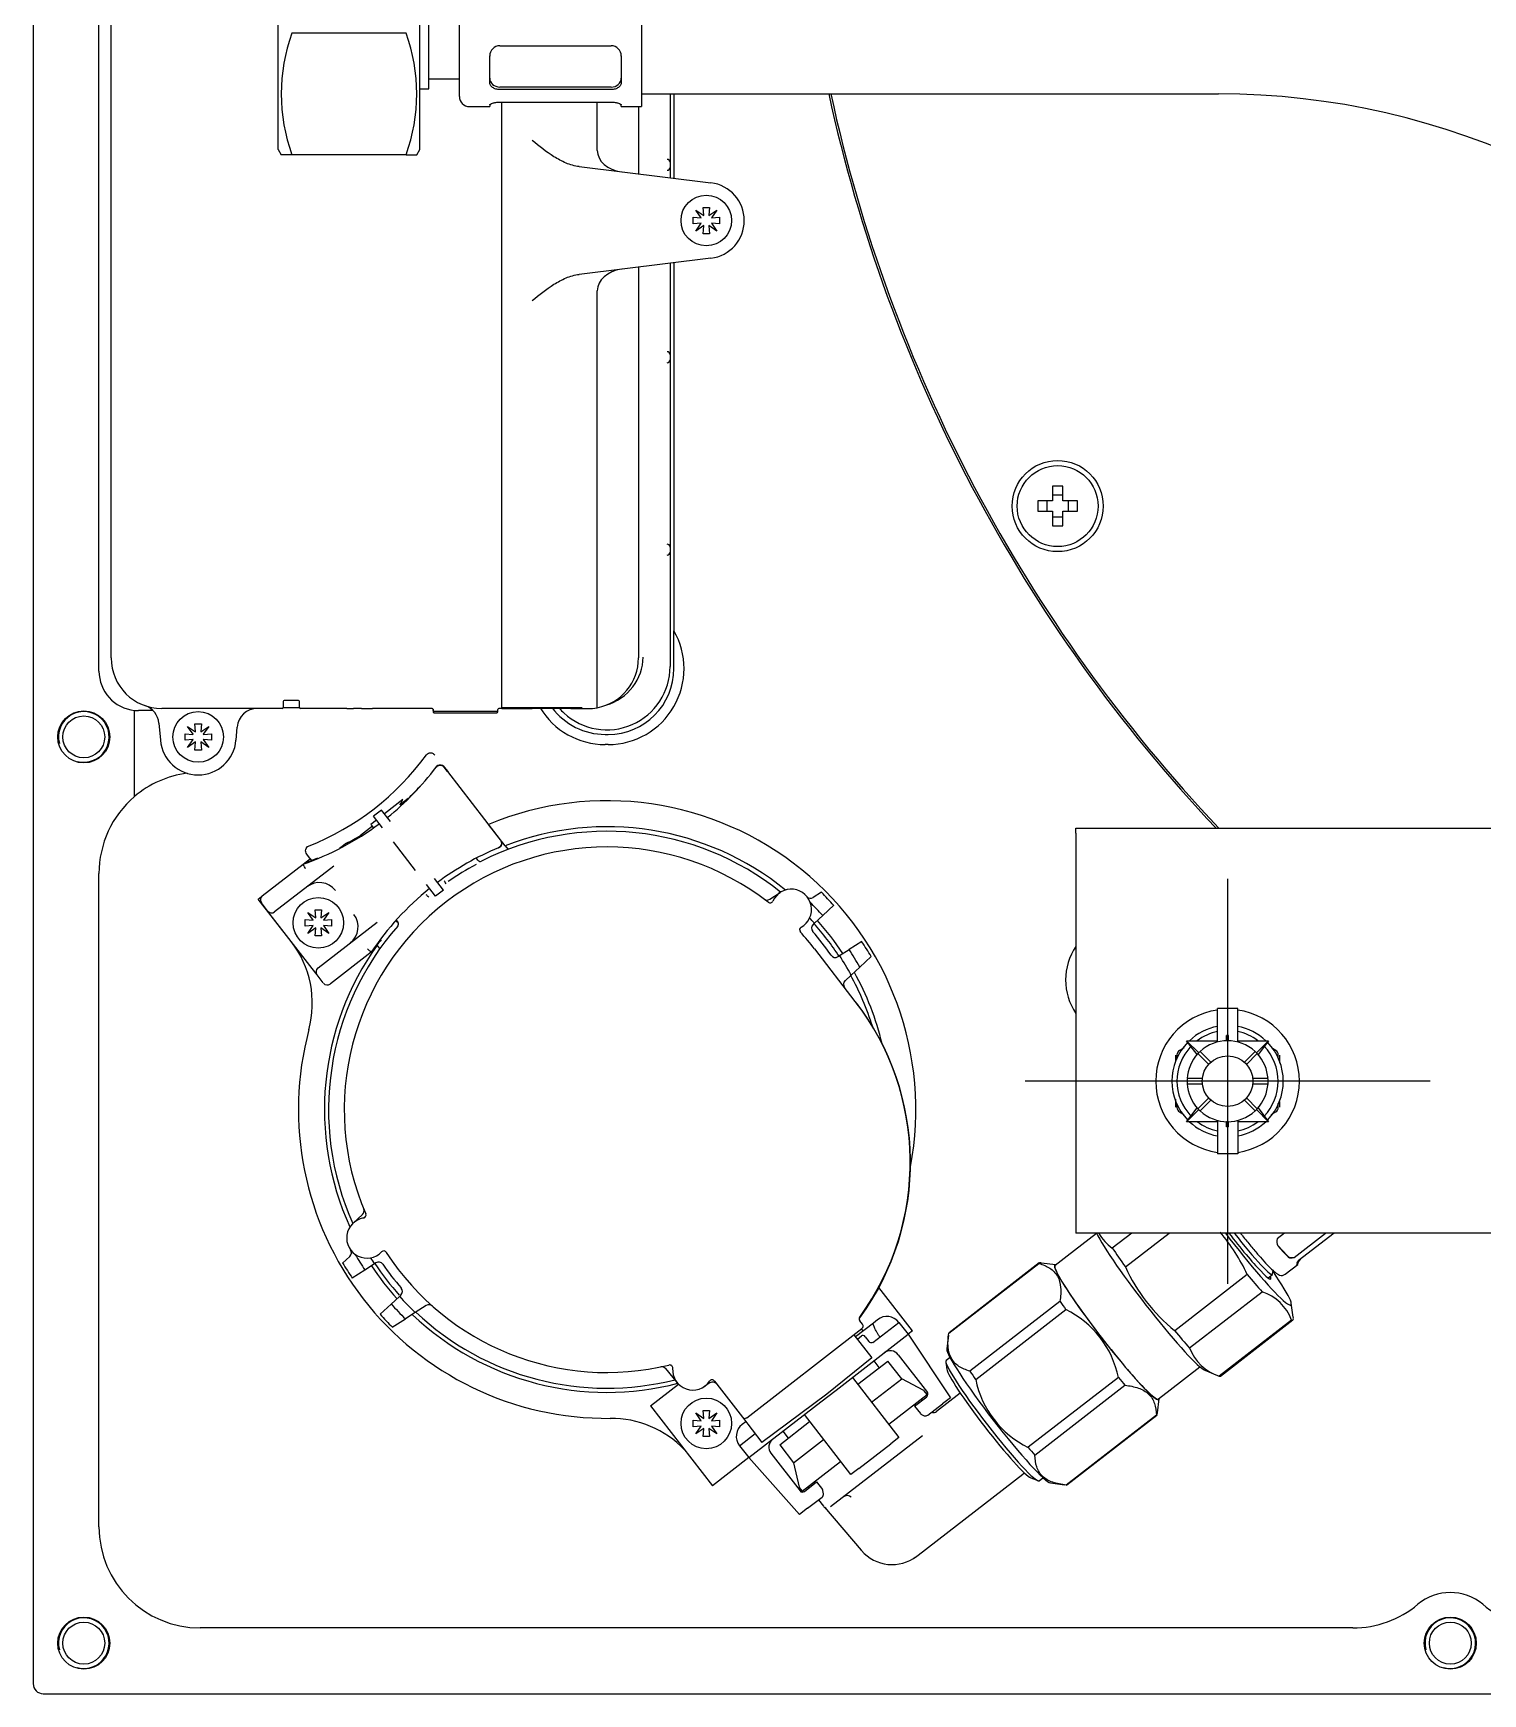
# Model space of a CAD drawing. Header units: millimetres. Extents: x -60 to 7633, y -2614 to 2146.
# Drawn here: x 6709.8 to 6853, y -2552.8 to -2388.8 of the extents above; entities that cross this region are included whole.
import ezdxf
from ezdxf.lldxf.tags import DXFTag

# ---------------------------------------------------------------- set-up
doc = ezdxf.new("R2010")
doc.units = ezdxf.units.MM
doc.layers.get('0').update_dxf_attribs({"color": 250})
tags = doc.linetypes.add('CENTER2', pattern=[28.575, 19.05, -3.175, 3.175, -3.175]).pattern_tags.tags
tags[10:11] = [DXFTag(74, 4), DXFTag(75, 0), DXFTag(340, '0'), DXFTag(46, 0.0), DXFTag(50, 0.0), DXFTag(44, 0.0), DXFTag(45, 0.0)]
tags[8:9] = [DXFTag(74, 4), DXFTag(75, 0), DXFTag(340, '0'), DXFTag(46, 0.0), DXFTag(50, 0.0), DXFTag(44, 0.0), DXFTag(45, 0.0)]
tags[6:7] = [DXFTag(74, 4), DXFTag(75, 0), DXFTag(340, '0'), DXFTag(46, 0.0), DXFTag(50, 0.0), DXFTag(44, 0.0), DXFTag(45, 0.0)]
tags[4:5] = [DXFTag(74, 4), DXFTag(75, 0), DXFTag(340, '0'), DXFTag(46, 0.0), DXFTag(50, 0.0), DXFTag(44, 0.0), DXFTag(45, 0.0)]

msp = doc.modelspace()

# ---------------------------------------------------------------- linework, layer by layer
at = {"linetype": 'Continuous'}
for p, q in [((6709.8, -2172.78), (6709.8, -2551.78)), ((6716.3, -2451.78), (6716.3, -2272.78)), ((6717.5, -2450.48), (6717.5, -2274.08)), ((6748, -2400.28), (6748, -2377.28)), ((6734, -2400.28), (6734, -2379.28)), ((6751.9, -2395.03), (6751.9, -2382.53)), ((6769.9, -2381.53), (6769.9, -2396.03)), ((6748.9, -2394.28), (6748.9, -2383.28)), ((6746.64, -2388.78), (6735.36, -2388.78)), ((6754.9, -2393.63), (6754.9, -2391.03)), ((6755.9, -2390.02), (6766.9, -2390.02)), ((6767.9, -2391.03), (6767.9, -2393.63)), ((6748, -2394.28), (6748.9, -2394.28)), ((6748.9, -2393.28), (6751.9, -2393.28)), ((6766.9, -2394.1), (6755.9, -2394.1)), ((6766.9, -2394.35), (6755.9, -2394.35)), ((6752.9, -2396.03), (6754.9, -2396.03)), ((6754.9, -2395.87), (6754.9, -2396.03)), ((6755.9, -2395.59), (6766.9, -2395.59)), ((6756.1, -2455.48), (6756.1, -2395.59)), ((6765.53, -2400.35), (6765.53, -2395.59)), ((6767.9, -2396.03), (6767.9, -2395.87)), ((6767.9, -2396.03), (6769.9, -2396.03)), ((6769.6, -2396.03), (6769.6, -2402.68)), ((6769.9, -2394.78), (6826.9, -2394.78)), ((6772.72, -2394.78), (6772.72, -2401.53)), ((6773.1, -2394.78), (6773.1, -2403.11)), ((6734, -2400.28), (6734.3, -2400.8)), ((6735.36, -2400.78), (6734.29, -2400.78)), ((6746.64, -2400.78), (6735.36, -2400.78)), ((6746.64, -2400.78), (6747.71, -2400.78)), ((6747.7, -2400.8), (6748, -2400.28)), ((6763.75, -2401.96), (6776.76, -2403.56)), ((6772.72, -2401.53), (6772.72, -2401.56)), ((6772.72, -2401.56), (6772.72, -2402)), ((6772.72, -2402), (6772.72, -2402.03)), ((6772.72, -2402.03), (6772.72, -2403.06)), ((6775.01, -2407.61), (6775.01, -2406.96)), ((6775.01, -2406.96), (6775.78, -2407.03)), ((6775.8, -2407.02), (6775.26, -2406.25)), ((6775.26, -2406.25), (6776.04, -2406.78)), ((6775.78, -2407.03), (6775.8, -2407.02)), ((6776.05, -2406.76), (6775.98, -2405.99)), ((6775.98, -2405.99), (6776.62, -2405.99)), ((6776.04, -2406.78), (6776.05, -2406.76)), ((6776.62, -2405.99), (6776.56, -2406.76)), ((6776.56, -2406.78), (6777.34, -2406.25)), ((6776.56, -2406.76), (6776.56, -2406.78)), ((6777.34, -2406.25), (6776.8, -2407.02)), ((6776.8, -2407.02), (6776.82, -2407.03)), ((6776.82, -2407.03), (6777.6, -2406.96)), ((6777.6, -2406.96), (6777.6, -2407.61)), ((6775.78, -2407.54), (6775.01, -2407.61)), ((6775.26, -2408.32), (6775.8, -2407.54)), ((6776.04, -2407.78), (6775.26, -2408.32)), ((6775.8, -2407.54), (6775.78, -2407.54)), ((6775.98, -2408.58), (6776.05, -2407.8)), ((6776.62, -2408.58), (6775.98, -2408.58)), ((6776.05, -2407.8), (6776.04, -2407.78)), ((6777.34, -2408.32), (6776.56, -2407.78)), ((6776.56, -2407.78), (6776.56, -2407.8)), ((6776.56, -2407.8), (6776.62, -2408.58)), ((6776.82, -2407.54), (6776.8, -2407.54)), ((6776.8, -2407.54), (6777.34, -2408.32)), ((6777.6, -2407.61), (6776.82, -2407.54)), ((6776.76, -2411), (6763.75, -2412.6)), ((6769.6, -2411.88), (6769.6, -2450.48)), ((6772.72, -2411.5), (6772.72, -2420.53)), ((6773.1, -2411.45), (6773.1, -2447.79)), ((6765.53, -2455.39), (6765.53, -2414.21)), ((6772.72, -2420.53), (6772.72, -2420.56)), ((6772.72, -2420.56), (6772.72, -2421)), ((6772.72, -2421), (6772.72, -2421.03)), ((6772.72, -2421.03), (6772.72, -2439.53)), ((6811.51, -2433.53), (6810.51, -2433.53)), ((6810.51, -2433.53), (6810.51, -2434.98)), ((6811.51, -2434.98), (6811.51, -2433.53)), ((6809.06, -2434.98), (6809.06, -2435.98)), ((6810.51, -2434.98), (6809.06, -2434.98)), ((6809.94, -2434.98), (6809.94, -2435.98)), ((6811.51, -2434.4), (6810.51, -2434.4)), ((6812.96, -2434.98), (6811.51, -2434.98)), ((6812.09, -2435.98), (6812.09, -2434.98)), ((6812.96, -2435.98), (6812.96, -2434.98)), ((6809.06, -2435.98), (6810.51, -2435.98)), ((6810.51, -2435.98), (6810.51, -2437.43)), ((6810.51, -2436.56), (6811.51, -2436.56)), ((6811.51, -2435.98), (6812.96, -2435.98)), ((6811.51, -2437.43), (6811.51, -2435.98)), ((6810.51, -2437.43), (6811.51, -2437.43)), ((6772.72, -2439.53), (6772.72, -2439.56)), ((6772.72, -2439.56), (6772.72, -2440)), ((6772.72, -2440), (6772.72, -2440.03)), ((6772.72, -2440.03), (6772.72, -2451.33)), ((6773.1, -2451.53), (6773.1, -2447.79)), ((6734.5, -2454.78), (6734.5, -2455.38)), ((6736, -2454.68), (6734.6, -2454.68)), ((6736.1, -2455.38), (6736.1, -2454.78)), ((6719.8, -2464.18), (6719.8, -2455.66)), ((6721.63, -2455.68), (6720.2, -2455.68)), ((6734.4, -2455.48), (6722.5, -2455.48)), ((6736.1, -2455.4), (6734.5, -2455.4)), ((6740.34, -2455.48), (6736.2, -2455.48)), ((6740.77, -2455.48), (6740.34, -2455.48)), ((6740.77, -2455.48), (6741.44, -2455.48)), ((6742.23, -2455.48), (6741.44, -2455.48)), ((6742.23, -2455.48), (6743.33, -2455.48)), ((6743.68, -2455.48), (6743.33, -2455.48)), ((6749.2, -2455.48), (6743.68, -2455.48)), ((6749.3, -2455.55), (6749.3, -2455.8)), ((6749.3, -2455.68), (6749.3, -2455.58)), ((6755.6, -2455.78), (6749.4, -2455.78)), ((6749.4, -2455.9), (6755.6, -2455.9)), ((6755.7, -2455.68), (6755.7, -2455.58)), ((6755.7, -2455.8), (6755.7, -2455.71)), ((6756.1, -2455.48), (6755.8, -2455.48)), ((6764.02, -2455.4), (6756.1, -2455.4)), ((6756.1, -2455.48), (6759.09, -2455.48)), ((6762.92, -2455.48), (6759.09, -2455.48)), ((6762.92, -2455.48), (6764.6, -2455.48)), ((6722.22, -2456.93), (6722.37, -2458.61)), ((6724.81, -2458.61), (6724.81, -2457.96)), ((6724.81, -2457.96), (6725.58, -2458.03)), ((6725.6, -2458.02), (6725.06, -2457.25)), ((6725.06, -2457.25), (6725.84, -2457.78)), ((6725.58, -2458.03), (6725.6, -2458.02)), ((6725.85, -2457.76), (6725.78, -2456.99)), ((6725.78, -2456.99), (6726.42, -2456.99)), ((6725.84, -2457.78), (6725.85, -2457.76)), ((6726.42, -2456.99), (6726.36, -2457.76)), ((6726.36, -2457.78), (6727.14, -2457.25)), ((6726.36, -2457.76), (6726.36, -2457.78)), ((6727.14, -2457.25), (6726.6, -2458.02)), ((6726.6, -2458.02), (6726.62, -2458.03)), ((6726.62, -2458.03), (6727.4, -2457.96)), ((6727.4, -2457.96), (6727.4, -2458.61)), ((6729.84, -2458.61), (6729.95, -2457.31)), ((6766.3, -2458.03), (6766.6, -2458.03)), ((6725.58, -2458.54), (6724.81, -2458.61)), ((6725.06, -2459.32), (6725.6, -2458.54)), ((6725.84, -2458.78), (6725.06, -2459.32)), ((6725.6, -2458.54), (6725.58, -2458.54)), ((6725.78, -2459.58), (6725.85, -2458.8)), ((6726.42, -2459.58), (6725.78, -2459.58)), ((6725.85, -2458.8), (6725.84, -2458.78)), ((6727.14, -2459.32), (6726.36, -2458.78)), ((6726.36, -2458.78), (6726.36, -2458.8)), ((6726.36, -2458.8), (6726.42, -2459.58)), ((6726.62, -2458.54), (6726.6, -2458.54)), ((6726.6, -2458.54), (6727.14, -2459.32)), ((6727.4, -2458.61), (6726.62, -2458.54)), ((6766.6, -2459.03), (6766.3, -2459.03)), ((6750.74, -2461.7), (6750.4, -2461.26)), ((6750.41, -2461.26), (6750.75, -2461.7)), ((6750.75, -2461.7), (6750.74, -2461.7)), ((6755.64, -2468.02), (6750.75, -2461.7)), ((6746.33, -2464.46), (6744.5, -2465.88)), ((6746.85, -2464.37), (6746.04, -2465)), ((6743.71, -2466.49), (6743.15, -2466.92)), ((6743.81, -2465.8), (6743.41, -2466.11)), ((6744.3, -2467.25), (6743.41, -2466.11)), ((6744.2, -2465.5), (6743.81, -2465.8)), ((6745.09, -2466.64), (6744.2, -2465.5)), ((6743.31, -2467.11), (6742.14, -2468.02)), ((6742.19, -2468.09), (6742.14, -2468.02)), ((6743.15, -2466.92), (6743.31, -2467.11)), ((6743.42, -2467.27), (6743.31, -2467.11)), ((6756.43, -2469.03), (6754.79, -2466.92)), ((6755.64, -2468.03), (6755.64, -2468.02)), ((6755.98, -2468.46), (6755.64, -2468.02)), ((6755.98, -2468.46), (6755.64, -2468.03)), ((6812.8, -2467.78), (6812.8, -2467.28)), ((6812.8, -2467.28), (7062.8, -2467.28)), ((6812.8, -2467.78), (6812.8, -2507.28)), ((6740.74, -2468.78), (6740.07, -2469.3)), ((6740.74, -2468.78), (6740.83, -2468.9)), ((6747.57, -2471.48), (6745.38, -2468.65)), ((6756.43, -2469.03), (6756.71, -2469.4)), ((6732.43, -2473.98), (6736.47, -2470.85)), ((6739.49, -2471.04), (6733.65, -2475.56)), ((6736.47, -2470.85), (6736.65, -2470.71)), ((6736.65, -2470.71), (6737.17, -2470.31)), ((6737.3, -2470.47), (6736.83, -2469.85)), ((6737.17, -2470.31), (6737.3, -2470.47)), ((6753.74, -2470.46), (6753.59, -2470.27)), ((6716.3, -2536.28), (6716.3, -2471.78)), ((6749.53, -2474.02), (6748.65, -2472.87)), ((6750.32, -2473.4), (6749.44, -2472.26)), ((6732.03, -2474.29), (6732.37, -2474.03)), ((6735.28, -2478.48), (6732.03, -2474.29)), ((6732.95, -2475.47), (6732.34, -2474.68)), ((6749.93, -2473.71), (6749.53, -2474.02)), ((6750.32, -2473.4), (6749.93, -2473.71)), ((6782.56, -2474.31), (6783.6, -2473.64)), ((6787.68, -2473.62), (6786.87, -2474.14)), ((6733.44, -2476.1), (6732.95, -2475.47)), ((6737.36, -2481.16), (6733.44, -2476.1)), ((6736.68, -2476.97), (6736.68, -2476.32)), ((6736.68, -2476.32), (6737.45, -2476.39)), ((6737.47, -2476.38), (6736.93, -2475.61)), ((6736.93, -2475.61), (6737.71, -2476.14)), ((6737.45, -2476.39), (6737.47, -2476.38)), ((6737.72, -2476.12), (6737.65, -2475.35)), ((6737.65, -2475.35), (6738.29, -2475.35)), ((6737.71, -2476.14), (6737.72, -2476.12)), ((6738.29, -2475.35), (6738.23, -2476.12)), ((6738.23, -2476.14), (6739.01, -2475.61)), ((6738.23, -2476.12), (6738.23, -2476.14)), ((6739.01, -2475.61), (6738.47, -2476.38)), ((6738.47, -2476.38), (6738.49, -2476.39)), ((6738.49, -2476.39), (6739.27, -2476.32)), ((6739.27, -2476.32), (6739.27, -2476.97)), ((6745.6, -2476.45), (6745.68, -2476.39)), ((6745.67, -2476.38), (6745.83, -2476.58)), ((6787.81, -2475.92), (6786.98, -2476.68)), ((6787.81, -2475.92), (6788.89, -2474.91)), ((6737.45, -2476.9), (6736.68, -2476.97)), ((6736.93, -2477.68), (6737.47, -2476.9)), ((6737.71, -2477.14), (6736.93, -2477.68)), ((6737.47, -2476.9), (6737.45, -2476.9)), ((6737.65, -2477.94), (6737.72, -2477.16)), ((6738.29, -2477.94), (6737.65, -2477.94)), ((6737.72, -2477.16), (6737.71, -2477.14)), ((6737.94, -2481.09), (6743.78, -2476.57)), ((6739.01, -2477.68), (6738.23, -2477.14)), ((6738.23, -2477.14), (6738.23, -2477.16)), ((6738.23, -2477.16), (6738.29, -2477.94)), ((6738.49, -2476.9), (6738.47, -2476.9)), ((6738.47, -2476.9), (6739.01, -2477.68)), ((6739.27, -2476.97), (6738.49, -2476.9)), ((6745.6, -2476.45), (6745.69, -2476.57)), ((6786.85, -2476.8), (6786.98, -2476.68)), ((6743.2, -2479.55), (6739.16, -2482.67)), ((6743.38, -2479.41), (6743.2, -2479.55)), ((6743.78, -2478.83), (6743.78, -2478.84)), ((6744.06, -2479.19), (6743.78, -2478.84)), ((6791.01, -2484.4), (6787.01, -2479.22)), ((6789.46, -2479.88), (6790.4, -2479.27)), ((6791.65, -2478.47), (6790.4, -2479.27)), ((6737.85, -2481.79), (6737.36, -2481.16)), ((6789.46, -2479.88), (6789.31, -2479.98)), ((6791.47, -2481.01), (6790.62, -2481.8)), ((6791.47, -2481.01), (6792.6, -2479.97)), ((6738.46, -2482.58), (6737.85, -2481.79)), ((6790.01, -2482.36), (6790.62, -2481.8)), ((6791.01, -2484.4), (6791.05, -2484.44)), ((6791.32, -2484.8), (6791.05, -2484.44)), ((6826.8, -2488.41), (6826.8, -2485.09)), ((6828.8, -2485.09), (6826.8, -2485.09)), ((6828.8, -2488.41), (6828.8, -2485.09)), ((6827.9, -2487.78), (6827.7, -2487.78)), ((6827.7, -2488.28), (6827.7, -2487.78)), ((6827.9, -2488.28), (6827.9, -2487.78)), ((6823.51, -2488.99), (6823.05, -2489.25)), ((6824.79, -2489.64), (6823.75, -2488.28)), ((6823.75, -2488.28), (6826.8, -2488.28)), ((6823.75, -2488.28), (6824.96, -2489.47)), ((6825.08, -2489.35), (6826.14, -2490.41)), ((6827.8, -2488.28), (6827.7, -2488.28)), ((6827.7, -2488.28), (6827.7, -2488.28)), ((6827.9, -2488.28), (6827.8, -2488.28)), ((6827.9, -2488.28), (6827.9, -2488.28)), ((6828.8, -2488.28), (6831.85, -2488.28)), ((6829.46, -2490.41), (6830.52, -2489.35)), ((6831.85, -2488.28), (6830.65, -2489.47)), ((6831.85, -2488.28), (6830.81, -2489.64)), ((6832.55, -2489.25), (6832.12, -2489)), ((6822.8, -2489.68), (6822.8, -2490.09)), ((6825.93, -2490.62), (6824.87, -2489.56)), ((6830.73, -2489.56), (6829.67, -2490.62)), ((6832.8, -2489.99), (6832.8, -2489.68)), ((6825.31, -2492.03), (6823.81, -2492.03)), ((6823.81, -2492.53), (6825.31, -2492.53)), ((6831.79, -2492.03), (6830.29, -2492.03)), ((6830.29, -2492.53), (6831.79, -2492.53)), ((6824.87, -2495), (6825.93, -2493.94)), ((6826.14, -2494.15), (6825.08, -2495.21)), ((6830.52, -2495.21), (6829.46, -2494.15)), ((6829.67, -2493.94), (6830.73, -2495)), ((6822.8, -2494.57), (6822.8, -2494.88)), ((6823.05, -2495.31), (6823.48, -2495.56)), ((6823.75, -2496.28), (6824.79, -2494.92)), ((6823.75, -2496.28), (6824.96, -2495.09)), ((6831.85, -2496.28), (6830.65, -2495.09)), ((6830.81, -2494.92), (6831.85, -2496.28)), ((6832.09, -2495.58), (6832.55, -2495.31)), ((6832.8, -2494.88), (6832.8, -2494.48)), ((6826.8, -2496.28), (6823.75, -2496.28)), ((6826.8, -2496.15), (6826.8, -2499.47)), ((6827.8, -2496.28), (6827.7, -2496.28)), ((6827.7, -2496.79), (6827.7, -2496.28)), ((6827.7, -2496.28), (6827.7, -2496.28)), ((6827.9, -2496.79), (6827.7, -2496.79)), ((6827.9, -2496.28), (6827.8, -2496.28)), ((6827.9, -2496.28), (6827.9, -2496.28)), ((6827.9, -2496.79), (6827.9, -2496.28)), ((6828.8, -2496.15), (6828.8, -2499.47)), ((6831.85, -2496.28), (6828.8, -2496.28)), ((6828.8, -2499.47), (6826.8, -2499.47)), ((6741.42, -2506.29), (6742.33, -2505.45)), ((6814.86, -2507.32), (6811.95, -2509.57)), ((6933.24, -2507.28), (6812.8, -2507.28)), ((6818.33, -2507.28), (6816.41, -2508.77)), ((6817.7, -2510.62), (6822.02, -2507.28)), ((6833.43, -2507.28), (6832.69, -2507.86)), ((6834.37, -2509.68), (6837.47, -2507.28)), ((6838.32, -2507.28), (6834.78, -2510.02)), ((6832.76, -2508.52), (6833.67, -2509.51)), ((6741.08, -2509.58), (6740.37, -2510.24)), ((6743.51, -2510.33), (6742.57, -2510.93)), ((6743.66, -2510.23), (6743.51, -2510.33)), ((6800.25, -2517.17), (6809.15, -2510.28)), ((6809.18, -2510.23), (6800.28, -2517.12)), ((6810.79, -2510.42), (6809.43, -2510.24)), ((6811.95, -2509.57), (6810.77, -2510.49)), ((6833.48, -2511.35), (6834.74, -2510.37)), ((6742.57, -2510.93), (6741.32, -2511.73)), ((6829.74, -2511.37), (6822.57, -2516.92)), ((6831.8, -2511.7), (6832.23, -2511.37)), ((6832.25, -2511.32), (6832.29, -2510.98)), ((6745.16, -2514.29), (6745.98, -2513.53)), ((6745.98, -2513.53), (6746.12, -2513.4)), ((6796.67, -2516.95), (6793.35, -2512.66)), ((6811.24, -2514.03), (6802.34, -2520.92)), ((6824.04, -2518.63), (6831.21, -2513.09)), ((6744.08, -2515.29), (6745.16, -2514.29)), ((6745.28, -2516.59), (6746.58, -2515.75)), ((6747.55, -2515.13), (6746.58, -2515.75)), ((6748.63, -2514.44), (6747.55, -2515.13)), ((6791.46, -2515.58), (6791.46, -2515.58)), ((6802.91, -2521.73), (6811.81, -2514.84)), ((6834.28, -2515.58), (6834.09, -2514.22)), ((6780.29, -2525.52), (6791.67, -2516.7)), ((6789.12, -2522.79), (6796.23, -2517.28)), ((6790.88, -2517.32), (6792.66, -2519.61)), ((6791.04, -2517.51), (6792.81, -2516.14)), ((6791.73, -2516.28), (6791.46, -2515.94)), ((6791.46, -2515.94), (6791.46, -2515.94)), ((6791.79, -2516.93), (6791.63, -2516.73)), ((6791.67, -2516.7), (6791.67, -2516.7)), ((6791.73, -2516.28), (6791.73, -2516.28)), ((6792.75, -2518.08), (6795.31, -2516.1)), ((6792.81, -2516.14), (6793.21, -2515.83)), ((6795.31, -2516.1), (6796.23, -2517.28)), ((6796.67, -2516.95), (6796.23, -2517.28)), ((6796.23, -2517.28), (6800.41, -2523.54)), ((6800.23, -2517.36), (6800.06, -2518.73)), ((6834.12, -2515.87), (6826.95, -2521.41)), ((6827.09, -2521.41), (6834.26, -2515.86)), ((6791.22, -2517.75), (6791.62, -2517.44)), ((6792, -2517.52), (6792.37, -2518)), ((6773.44, -2522.06), (6772.29, -2520.67)), ((6792.66, -2519.61), (6788.21, -2523.18)), ((6791.26, -2522.21), (6794.22, -2519.92)), ((6793.39, -2520.56), (6792.87, -2519.89)), ((6795.6, -2521.69), (6794.22, -2519.92)), ((6795.26, -2519.3), (6798.14, -2523.02)), ((6799.96, -2520.01), (6800.07, -2520.74)), ((6800.38, -2519.58), (6799.99, -2519.88)), ((6822.14, -2522.75), (6825.06, -2520.49)), ((6770.78, -2524.34), (6773.56, -2522.19)), ((6776.66, -2522.07), (6776.05, -2522.46)), ((6777.11, -2521.9), (6779.86, -2525.46)), ((6790.74, -2521.54), (6795.33, -2527.47)), ((6792.63, -2523.99), (6795.6, -2521.69)), ((6797.79, -2522.82), (6795.6, -2521.69)), ((6817.01, -2521.56), (6808.11, -2528.44)), ((6808.76, -2529.2), (6817.66, -2522.31)), ((6825.55, -2520.83), (6826.81, -2521.36)), ((6780.5, -2529.46), (6787.61, -2523.96)), ((6788.21, -2523.18), (6781.8, -2527.96)), ((6787.61, -2523.96), (6789.12, -2522.79)), ((6794.32, -2526.16), (6798.11, -2523.23)), ((6796.88, -2524.37), (6798.09, -2523.44)), ((6797.61, -2523.8), (6797.58, -2523.76)), ((6798.11, -2523.23), (6797.82, -2522.85)), ((6801.38, -2523.1), (6799.04, -2524.91)), ((6800.41, -2523.54), (6799.62, -2524.15)), ((6820.87, -2525.03), (6821.04, -2523.65)), ((6820.96, -2523.66), (6822.14, -2522.75)), ((6770.78, -2524.34), (6776.9, -2532.25)), ((6775.8, -2525.82), (6775.26, -2525.05)), ((6775.26, -2525.05), (6776.04, -2525.58)), ((6776.05, -2525.56), (6775.98, -2524.79)), ((6775.98, -2524.79), (6776.62, -2524.79)), ((6776.04, -2525.58), (6776.05, -2525.56)), ((6776.62, -2524.79), (6776.56, -2525.56)), ((6776.56, -2525.58), (6777.34, -2525.05)), ((6776.56, -2525.56), (6776.56, -2525.58)), ((6777.34, -2525.05), (6776.8, -2525.82)), ((6779.86, -2525.46), (6781.8, -2527.96)), ((6779.86, -2525.46), (6779.87, -2525.46)), ((6780.28, -2525.52), (6780.29, -2525.52)), ((6790.58, -2531.14), (6785.99, -2525.21)), ((6796.88, -2524.37), (6797.45, -2525.11)), ((6797.55, -2525.19), (6797.83, -2525.32)), ((6798.18, -2525.26), (6799.62, -2524.15)), ((6820.76, -2525.28), (6811.86, -2532.17)), ((6811.91, -2532.15), (6820.81, -2525.26)), ((6775.01, -2526.41), (6775.01, -2525.76)), ((6775.01, -2525.76), (6775.78, -2525.83)), ((6775.78, -2526.34), (6775.01, -2526.41)), ((6775.26, -2527.12), (6775.8, -2526.34)), ((6776.04, -2526.58), (6775.26, -2527.12)), ((6775.78, -2525.83), (6775.8, -2525.82)), ((6775.8, -2526.34), (6775.78, -2526.34)), ((6775.98, -2527.38), (6776.05, -2526.6)), ((6776.05, -2526.6), (6776.04, -2526.58)), ((6777.34, -2527.12), (6776.56, -2526.58)), ((6776.56, -2526.58), (6776.56, -2526.6)), ((6776.56, -2526.6), (6776.62, -2527.38)), ((6776.8, -2525.82), (6776.82, -2525.83)), ((6776.82, -2526.34), (6776.8, -2526.34)), ((6776.8, -2526.34), (6777.34, -2527.12)), ((6776.82, -2525.83), (6777.6, -2525.76)), ((6777.6, -2526.41), (6776.82, -2526.34)), ((6777.6, -2525.76), (6777.6, -2526.41)), ((6779.58, -2528.28), (6781.12, -2527.08)), ((6779.85, -2526.17), (6780.2, -2525.9)), ((6783.55, -2528.18), (6786.51, -2525.88)), ((6783.86, -2526.86), (6784.38, -2527.54)), ((6776.62, -2527.38), (6775.98, -2527.38)), ((6779.58, -2528.28), (6780.5, -2529.46)), ((6783.55, -2528.18), (6784.92, -2529.96)), ((6784.92, -2529.96), (6787.89, -2527.66)), ((6797.67, -2527.3), (6788.58, -2534.33)), ((6791.37, -2530.53), (6794.54, -2528.08)), ((6795.33, -2527.47), (6794.54, -2528.08)), ((6780.5, -2529.46), (6776.9, -2532.25)), ((6785.5, -2535.07), (6780.5, -2529.46)), ((6782.69, -2529.03), (6785.57, -2532.75)), ((6784.92, -2529.96), (6785.47, -2532.36)), ((6785.78, -2532.77), (6789.57, -2529.84)), ((6785.99, -2532.8), (6787.2, -2531.86)), ((6787.2, -2531.86), (6787.77, -2532.6)), ((6791.37, -2530.53), (6790.58, -2531.14)), ((6797.22, -2539.09), (6807.56, -2531.09)), ((6807.56, -2531.09), (6807.56, -2531.09)), ((6808.36, -2531.45), (6809.04, -2531.73)), ((6809.17, -2531.74), (6809.56, -2531.44)), ((6810.3, -2531.96), (6811.67, -2532.14)), ((6785.48, -2532.4), (6785.78, -2532.77)), ((6786.29, -2534.46), (6787.73, -2533.35)), ((6786.43, -2532.39), (6786.46, -2532.43)), ((6787.38, -2533.62), (6787.87, -2534.25)), ((6787.87, -2533.02), (6787.82, -2532.72)), ((6786.29, -2534.46), (6785.5, -2535.07)), ((6787.97, -2534.34), (6791.59, -2538.61)), ((6791.61, -2538.63), (6791.6, -2538.61)), ((6797.09, -2539.2), (6797.22, -2539.09)), ((6840.17, -2546.28), (6726.3, -2546.28)), ((6710.8, -2552.78), (7164.8, -2552.78))]:
    msp.add_line(p, q, dxfattribs=at)
at = {"linetype": 'CENTER2'}
for p, q in [((6827.8, -2472.28), (6827.8, -2512.28)), ((6847.8, -2492.28), (6807.8, -2492.28))]:
    msp.add_line(p, q, dxfattribs=at)
at = {"linetype": 'Continuous'}
for centre, radius in [((6776.3, -2407.28), 2.5), ((6811.01, -2435.48), 4.5), ((6811.01, -2435.48), 4), ((6714.8, -2458.28), 2.57), ((6714.8, -2458.28), 2.07), ((6726.1, -2458.28), 2.5), ((6737.97, -2476.64), 2.5), ((6827.8, -2492.28), 2.5), ((6776.3, -2526.08), 2.5), ((6714.8, -2547.78), 2.57), ((6849.8, -2547.78), 2.57), ((6714.8, -2547.78), 2.07), ((6849.8, -2547.78), 2.07)]:
    msp.add_circle(centre, radius, dxfattribs=at)
for centre, radius, start, end in [((6826.9, -2468.78), 86, 38.6822, 90), ((6751.77, -2394.78), 17.47, 159.9165, 200.0835), ((6730.23, -2394.78), 17.47, 339.9165, 20.0835), ((6755.92, -2391.04), 1.02, 90.977, 179.589), ((6766.88, -2391.04), 1.02, 0.4112, 89.0229), ((6752.9, -2395.03), 1, 180, 270), ((6937.8, -2362.28), 152.9, 192.2723, 223.3713), ((6937.8, -2362.28), 152.7, 192.2886, 223.4422), ((6826.9, -2468.78), 74, 38.6822, 90), ((6776.3, -2407.28), 3.75, 277, 83), ((6766.6, -2451.53), 7.5, 270, 29.9264), ((6720.2, -2451.78), 3.9, 180, 264.1132), ((6722.5, -2450.48), 5, 180, 270), ((6766.47, -2451.33), 6.25, 227.1974, 0), ((6764.6, -2450.48), 5, 280.7552, 0), ((6766.6, -2451.53), 6.5, 270, 0), ((6734.6, -2454.78), 0.1, 90, 180), ((6736, -2454.78), 0.1, 0, 90), ((6714.8, -2458.28), 2.5, 255, 195), ((6720.2, -2451.78), 3.9, 264.1132, 270), ((6720.23, -2457.1), 2, 5, 71.0326), ((6731.94, -2457.48), 2, 90, 175), ((6734.4, -2455.38), 0.1, 270, 0), ((6736.2, -2455.38), 0.1, 180, 270), ((6749.2, -2455.58), 0.1, 0, 90), ((6749.4, -2455.68), 0.1, 180, 270), ((6749.4, -2455.8), 0.1, 180, 270), ((6755.6, -2455.68), 0.1, 270, 0), ((6755.6, -2455.8), 0.1, 270, 0), ((6755.8, -2455.58), 0.1, 90, 180), ((6766.3, -2451.53), 7.5, 211.0243, 270), ((6766.3, -2451.53), 6.5, 216.4908, 270), ((6766.47, -2451.33), 6.25, 221.4005, 227.1974), ((6764.6, -2450.48), 5, 270, 280.7552), ((6726.1, -2458.28), 3.75, 185, 355), ((6727.25, -2444.41), 26.51, 291.6021, 323.8725), ((6727.25, -2444.41), 28, 308.7605, 322.9879), ((6750.01, -2461.56), 0.5, 37.7373, 142.9948), ((6727.25, -2444.41), 28, 322.9879, 322.9948), ((6726.3, -2471.78), 10, 97.4915, 130.5416), ((6727.25, -2444.41), 27.97, 314.487, 317.9435), ((6726.3, -2471.78), 10, 130.5416, 180), ((6766.5, -2495.08), 30.5, 349.2897, 112.5783), ((6727.25, -2444.41), 28, 289.2176, 306.7141), ((6766.48, -2495.1), 27.5, 51.3824, 116.7467), ((6766.5, -2495.08), 27.93, 50.9003, 111.1393), ((6766.48, -2495.1), 25.95, 52.148, 203.3267), ((6766.48, -2495.1), 28, 112.4867, 126.7141), ((6766.48, -2495.1), 28, 112.4798, 112.4867), ((6755.59, -2468.77), 0.5, 292.4798, 37.7373), ((6727.25, -2444.41), 27.93, 289.6607, 292.4398), ((6753.97, -2470.28), 0.3, 217.7373, 296.7467), ((6738.07, -2474.67), 2, 37.8186, 127.8047), ((6732.74, -2474.37), 0.5, 127.7373, 217.7373), ((6766.48, -2495.1), 28, 128.7605, 146.257), ((6782.29, -2473.89), 0.5, 233.3056, 302.7373), ((6782.59, -2474.38), 0.3, 232.148, 335.6279), ((6784.69, -2475.32), 2, 299.1217, 155.6279), ((6786.6, -2473.72), 0.5, 219.9437, 302.7373), ((6766.48, -2495.1), 28.68, 41.9784, 45.5851), ((6733.35, -2475.16), 0.5, 217.7373, 307.7373), ((6739.9, -2477.04), 2, 307.6777, 37.6482), ((6766.48, -2495.1), 27.56, 41.9475, 43.4165), ((6766.48, -2495.1), 27.5, 138.7279, 204.0922), ((6745.59, -2476.76), 0.3, 318.7279, 37.7373), ((6785.81, -2477.33), 0.3, 119.1217, 222.6017), ((6766.48, -2495.1), 25.95, 37.7373, 42.6017), ((6787.19, -2477.17), 0.5, 132.7373, 220.8965), ((6766.48, -2495.1), 26.89, 34.5781, 40.8965), ((6766.48, -2495.1), 27.5, 33.3507, 42.0605), ((6766.5, -2495.08), 27.93, 33.5036, 41.9576), ((6727.38, -2484.61), 10, 345.009, 37.7846), ((6766.5, -2495.08), 27.93, 144.4299, 204.5297), ((6766.48, -2495.1), 27.93, 143.0349, 145.8139), ((6766.48, -2495.1), 28.68, 29.421, 33.4962), ((6817.8, -2482.28), 6, 146.4427, 213.5573), ((6738.24, -2481.49), 0.5, 127.7373, 217.7373), ((6789.04, -2479.56), 0.5, 214.5781, 302.7373), ((6766.48, -2495.1), 27.56, 28.8694, 33.5271), ((6738.86, -2482.28), 0.5, 217.7373, 307.7373), ((6790.35, -2482.72), 0.5, 132.7373, 217.7373), ((6766.48, -2495.1), 27.5, 17.3073, 28.9484), ((6766.5, -2495.08), 27.93, 13.3995, 29.0106), ((6770.49, -2500.28), 25.95, 323.8839, 37.7373), ((6770.52, -2500.32), 25.95, 323.7911, 37.7373), ((6766.48, -2495.1), 26.89, 22.4915, 22.5262), ((6827.8, -2492.28), 7.1, 98.0967, 261.9033), ((6827.8, -2492.28), 7.1, 0, 81.9033), ((6766.5, -2495.08), 30.5, 165.009, 270.5602), ((6827.8, -2492.28), 5.5, 100.4757, 133.3418), ((6827.8, -2492.28), 5, 101.537, 126.8699), ((6827.8, -2492.28), 5.5, 46.6582, 79.5243), ((6827.8, -2492.28), 5, 53.1301, 78.463), ((6827.8, -2492.28), 5.5, 135.6043, 224.3957), ((6827.8, -2492.28), 5, 136.4336, 223.5664), ((6823.3, -2489.68), 0.5, 120, 180), ((6827.8, -2492.28), 4, 132.8509, 137.1491), ((6827.8, -2492.28), 4, 47.1491, 132.8509), ((6827.8, -2492.28), 4, 42.8509, 47.1491), ((6827.8, -2492.28), 5, 0, 43.5664), ((6827.8, -2492.28), 5.5, 315.6043, 44.3957), ((6832.3, -2489.68), 0.5, 0, 60), ((6450.37, -2492.28), 372.32, 0.3079, 0.394), ((6827.8, -2492.28), 4, 137.1491, 176.4167), ((6827.8, -2492.28), 4, 3.5833, 42.8509), ((7205.24, -2492.28), 372.32, 179.606, 179.7255), ((6827.8, -2492.28), 4, 177.3642, 183.6081), ((6827.8, -2492.28), 4, 183.608, 222.8509), ((6827.8, -2492.28), 7.1, 278.0967, 0), ((6827.8, -2492.28), 4, 317.1491, 356.392), ((6827.8, -2492.28), 5, 316.4336, 0), ((6827.8, -2492.28), 4, 356.3919, 2.6358), ((6450.37, -2492.28), 372.32, 359.606, 359.7255), ((7205.24, -2492.28), 372.32, 180.3079, 180.394), ((6823.3, -2494.88), 0.5, 180, 240), ((6827.8, -2492.28), 4, 222.8509, 227.1491), ((6827.8, -2492.28), 4, 227.1491, 312.8509), ((6827.8, -2492.28), 4, 312.8509, 317.1491), ((6832.3, -2494.88), 0.5, 300, 0), ((6827.8, -2492.28), 5.5, 226.6582, 259.5243), ((6827.8, -2492.28), 5, 233.1301, 258.463), ((6827.8, -2492.28), 5.5, 280.4757, 313.3418), ((6827.8, -2492.28), 5, 281.537, 306.8699), ((6742.77, -2507.76), 2, 99.8467, 316.3529), ((6741.99, -2505.08), 0.5, 312.7373, 22.169), ((6742.38, -2505.5), 0.3, 279.8467, 23.3267), ((6819.17, -2504.92), 4.74, 210.319, 234.2752), ((6813.82, -2518.65), 17.5, 24.5928, 40.8761), ((6740.74, -2509.22), 0.5, 312.7373, 35.5309), ((6744.44, -2509.35), 0.3, 32.8729, 136.3529), ((6766.48, -2495.1), 25.95, 212.8729, 283.652), ((6833.46, -2508.11), 0.812, 161.5312, 211.7647), ((6766.48, -2495.1), 28.68, 209.8895, 213.4962), ((6766.48, -2495.1), 27.56, 212.0581, 213.5271), ((6766.5, -2495.08), 27.93, 213.5361, 221.9713), ((6766.48, -2495.1), 27.5, 213.5288, 221.7752), ((6743.93, -2510.65), 0.5, 34.5781, 122.7373), ((6766.48, -2495.1), 26.89, 214.5781, 220.8965), ((6833.61, -2503.34), 17.5, 204.5928, 230.8818), ((6766.48, -2495.1), 27.56, 221.9475, 226.6052), ((6745.78, -2513.04), 0.5, 312.7373, 40.8965), ((6829.76, -2517.52), 4.66, 20.7521, 71.8914), ((6766.48, -2495.1), 28.68, 221.9784, 226.0536), ((6766.5, -2495.08), 27.93, 226.5146, 284.4975), ((6766.48, -2495.1), 27.5, 226.637, 284.2061), ((6748.9, -2514.86), 0.5, 48.322, 122.7373), ((6791.7, -2515.75), 0.3, 144.0416, 217.5777), ((6794.13, -2517.02), 1.5, 37.7373, 127.7373), ((6807.62, -2523.45), 9.58, 11.4382, 64.0364), ((6829.65, -2516.02), 4.66, 3.5832, 5.5343), ((6791.49, -2516.47), 0.3, 307.9506, 37.524), ((6794.47, -2519.91), 1, 37.7373, 127.7373), ((6828.4, -2516.98), 4.66, 200.7521, 251.8914), ((6771.9, -2520.99), 0.5, 39.7373, 101.8184), ((6772.68, -2520.61), 0.3, 355.8596, 103.652), ((6774.97, -2520.78), 2, 175.8596, 325.4562), ((6776.87, -2522.08), 0.3, 37.7373, 145.4562), ((6776.93, -2522.49), 0.5, 37.7373, 122.7373), ((6812.3, -2519.84), 9.58, 191.4382, 244.0364), ((6797.66, -2523.7), 0.1, 127.7373, 217.7373), ((6797.74, -2522.91), 0.1, 37.7373, 62.7373), ((6797.9, -2523.2), 0.3, 307.7373, 37.7373), ((6766.9, -2535.58), 10, 43.6275, 90.5602), ((6780.1, -2525.28), 0.3, 217.9506, 307.524), ((6798.76, -2524.55), 0.453, 253.8354, 308.048), ((6780.76, -2527.36), 1.5, 127.7373, 217.7373), ((6783.48, -2528.42), 1, 127.7373, 217.7373), ((6785.56, -2532.34), 0.1, 192.7373, 217.7373), ((6785.8, -2532.56), 0.3, 217.7373, 307.7373), ((6786.35, -2532.46), 0.1, 37.7373, 127.7373), ((6788.26, -2533.95), 0.5, 217.7373, 255.3952), ((6726.3, -2536.28), 10, 180, 270), ((6794.65, -2536.03), 3.99, 220.5501, 307.5862), ((6794.65, -2536.03), 3.99, 302.2725, 307.5863), ((6797.06, -2539.16), 0.0498, 302.2953, 313.1793), ((6849.8, -2547.78), 5, 50.0555, 129.9445), ((6840.17, -2536.28), 10, 270, 309.9445), ((6859.43, -2536.28), 10, 230.0555, 270), ((6714.8, -2547.78), 2.5, 255, 195), ((6849.8, -2547.78), 2.5, 255, 195), ((6710.8, -2551.78), 1, 180, 270)]:
    msp.add_arc(centre, radius, start, end, dxfattribs=at)
for centre, major_axis, ratio, start_param, end_param in [((6755.9, -2393.23), (-1, 0), 0.866025, 0, 1.570796), ((6766.9, -2393.23), (-1, 0), 0.866025, 1.570796, 3.141593), ((6768.14, -2400.49), (-2.6, 0.32), 0.76367, 0.093493, 1.570796), ((6772.42, -2401.53), (0.3, 0), 0.965547, 0, 1.570796), ((6772.42, -2402.03), (-0.3, 0), 0.965547, 1.570796, 3.141593), ((6768.14, -2414.08), (-2.6, -0.32), 0.76367, 4.712389, 6.189692), ((6772.42, -2420.53), (0.3, 0), 0.965547, 0, 1.570796), ((6772.42, -2421.03), (-0.3, 0), 0.965547, 1.570796, 3.141593), ((6772.42, -2439.53), (0.3, 0), 0.965547, 0, 1.570796), ((6772.42, -2440.03), (-0.3, 0), 0.965547, 1.570796, 3.141593), ((6764.74, -2450.4), (-5.31, 0), 0.942018, 1.885581, 3.141593), ((6728.14, -2443.72), (17.12, -22.12), 0.34202, 0.117804, 0.178132), ((6727.58, -2444.16), (17.12, -22.12), 0.939693, 6.105053, 6.165382), ((6766.49, -2495.06), (-27.21, 3.47), 0.999695, 5.330415, 5.4476), ((6767.75, -2494.08), (-17.35, 21.63), 0.01745, 0.050057, 0.16716), ((6765.18, -2496.08), (-16.59, 22.22), 0.01745, -0.167135, -0.050007), ((6762.84, -2497.92), (27.48, 21.27), 0.991186, 0.065362, 0.116794), ((6762.84, -2497.92), (27.48, 21.27), 0.991186, 6.166392, 6.217824), ((6820.2, -2513.72), (-5.51, 7.12), 0.087156, 0.377049, 2.989472), ((6828.55, -2507.26), (-5.51, 7.12), 0.087156, 1.506565, 4.085072), ((6828.55, -2507.26), (-3.52, 4.55), 0.087156, 1.508328, 3.437556), ((6828.86, -2507.02), (-3.37, 4.35), 0.087156, 1.570796, 3.229193), ((6820.79, -2513.26), (-6.3, 8.15), 0.087156, 0.920327, 1.174068), ((6830.91, -2505.43), (3.83, -4.94), 0.087156, -0.93799, -0.632807), ((6770.12, -2492.28), (-27.48, -21.27), 0.991186, 6.166392, 6.217824), ((6815, -2517.75), (5.81, -7.51), 0.087156, 3.080949, 3.202237), ((6815.86, -2517.08), (5.14, -6.64), 0.087156, 3.012403, 6.283185), ((6815.86, -2517.08), (-5.1, 6.59), 0.087156, 0, 3.141593), ((6834.46, -2508.9), (-0.841, -0.541), 0.704416, 0.123102, 1.050397), ((6830.91, -2505.43), (-3.83, 4.94), 0.087156, 2.989001, 3.294184), ((6827.96, -2507.72), (6.3, -8.15), 0.087156, -1.174068, -0.920327), ((6815, -2517.75), (-5.81, 7.51), 0.087156, 0.986554, 1.107842), ((6770.12, -2492.28), (-27.48, -21.27), 0.991186, 0.065362, 0.116794), ((6827.96, -2507.72), (-6.3, 8.15), 0.087156, 3.014722, 3.268463), ((6806.09, -2524.64), (5.81, -7.51), 0.087156, 3.141593, 3.202237), ((6820.79, -2513.26), (6.3, -8.15), 0.087156, -1.174068, -0.920327), ((6805.23, -2525.31), (-5.14, 6.64), 0.087156, 0.087601, 3.053992), ((6804.58, -2525.81), (4.59, -5.93), 0.087156, 3.141593, 6.283185), ((6804.28, -2526.04), (4.19, -5.42), 0.087156, 3.293713, 6.131064), ((6806.09, -2524.64), (-5.81, 7.51), 0.087156, 0.986554, 1.107842), ((6815, -2517.75), (5.81, -7.51), 0.087156, -1.107842, -0.986554), ((6820.79, -2513.26), (-6.3, 8.15), 0.087156, 3.014722, 3.141593), ((6815.86, -2517.08), (5.14, -6.64), 0.087156, 0, 0.129189), ((6815, -2517.75), (-5.81, 7.51), 0.087156, 3.080949, 3.202237), ((6806.09, -2524.64), (5.81, -7.51), 0.087156, -1.107842, -0.986554), ((6807.86, -2531.49), (0.264, -0.425), 0.996154, 2.863541, 3.244664), ((6806.09, -2524.64), (-5.81, 7.51), 0.087156, 3.080949, 3.141593), ((6790.22, -2533.7), (-0.306, 0.395), 0.991208, 4.758069, 6.283185)]:
    msp.add_ellipse(centre, major_axis=major_axis, ratio=ratio, start_param=start_param, end_param=end_param, dxfattribs=at)
for points, knots in [([(6755.9, -2394.35), (6755.77, -2394.35), (6755.63, -2394.33), (6755.39, -2394.26), (6755.28, -2394.21), (6755.1, -2394.08), (6755.03, -2394), (6754.93, -2393.82), (6754.9, -2393.73), (6754.9, -2393.63)], [0, 0, 0, 0, 0.25, 0.25, 0.5, 0.5, 0.75, 0.75, 1, 1, 1, 1]), ([(6767.9, -2393.63), (6767.9, -2393.73), (6767.88, -2393.82), (6767.78, -2394), (6767.7, -2394.08), (6767.52, -2394.21), (6767.41, -2394.26), (6767.17, -2394.33), (6767.04, -2394.35), (6766.9, -2394.35)], [0, 0, 0, 0, 0.25, 0.25, 0.5, 0.5, 0.75, 0.75, 1, 1, 1, 1]), ([(6754.9, -2395.87), (6754.9, -2395.85), (6754.93, -2395.82), (6755.03, -2395.75), (6755.1, -2395.72), (6755.28, -2395.66), (6755.39, -2395.63), (6755.63, -2395.6), (6755.77, -2395.59), (6755.9, -2395.59)], [0, 0, 0, 0, 0.25, 0.25, 0.5, 0.5, 0.75, 0.75, 1, 1, 1, 1]), ([(6766.9, -2395.59), (6767.04, -2395.59), (6767.17, -2395.6), (6767.41, -2395.63), (6767.52, -2395.66), (6767.7, -2395.72), (6767.78, -2395.75), (6767.87, -2395.82), (6767.9, -2395.85), (6767.9, -2395.87)], [0, 0, 0, 0, 0.25, 0.25, 0.5, 0.5, 0.75, 0.75, 1, 1, 1, 1]), ([(6763.75, -2401.96), (6763.29, -2401.91), (6762.86, -2401.78), (6762.23, -2401.52), (6762.03, -2401.42), (6761.63, -2401.21), (6761.44, -2401.1), (6760.49, -2400.51), (6759.79, -2399.94), (6759.09, -2399.38)], [0, 0, 0, 0, 0.25, 0.25, 0.375, 0.375, 0.5, 0.5, 1, 1, 1, 1]), ([(6759.09, -2415.19), (6759.79, -2414.62), (6760.49, -2414.06), (6761.44, -2413.46), (6761.63, -2413.35), (6762.03, -2413.14), (6762.23, -2413.04), (6762.86, -2412.78), (6763.29, -2412.66), (6763.75, -2412.6)], [0, 0, 0, 0, 0.5, 0.5, 0.625, 0.625, 0.75, 0.75, 1, 1, 1, 1]), ([(6748.67, -2460.04), (6748.71, -2459.98), (6748.78, -2459.93), (6748.92, -2459.86), (6749, -2459.84), (6749.23, -2459.85), (6749.38, -2459.94), (6749.48, -2460.06)], [0, 0, 0, 0, 0.25, 0.25, 0.5, 0.5, 1, 1, 1, 1]), ([(6749.61, -2461.27), (6749.7, -2461.14), (6749.85, -2461.07), (6750.16, -2461.07), (6750.31, -2461.14), (6750.4, -2461.26)], [0, 0, 0, 0, 0.5, 0.5, 1, 1, 1, 1]), ([(6736.83, -2469.85), (6736.78, -2469.79), (6736.74, -2469.72), (6736.71, -2469.57), (6736.71, -2469.49), (6736.74, -2469.33), (6736.77, -2469.26), (6736.87, -2469.14), (6736.94, -2469.09), (6737.01, -2469.06)], [0, 0, 0, 0, 0.25, 0.25, 0.5, 0.5, 0.75, 0.75, 1, 1, 1, 1]), ([(6755.98, -2468.46), (6756.07, -2468.59), (6756.11, -2468.75), (6756.03, -2469.04), (6755.92, -2469.17), (6755.77, -2469.23)], [0, 0, 0, 0, 0.5, 0.5, 1, 1, 1, 1]), ([(6736.71, -2471.3), (6736.65, -2471.18), (6736.58, -2471.06), (6736.49, -2470.9), (6736.47, -2470.85), (6736.47, -2470.85)], [0, 0, 0, 0, 0.5, 0.5, 1, 1, 1, 1]), ([(6743.2, -2479.55), (6743.2, -2479.55), (6743.16, -2479.51), (6743.02, -2479.38), (6742.93, -2479.29), (6742.83, -2479.2)], [0, 0, 0, 0, 0.5, 0.5, 1, 1, 1, 1]), ([(6829.06, -2507.28), (6829.14, -2507.38), (6829.47, -2507.8), (6830.1, -2508.58), (6830.87, -2509.49), (6831.57, -2510.27), (6832.15, -2510.87), (6832.54, -2511.21), (6832.8, -2511.38), (6833.02, -2511.47), (6833.32, -2511.47), (6833.43, -2511.37), (6833.47, -2511.33)], [0.0345117, 0.0345117, 0.0345117, 0.0345117, 0.0738412, 0.215052, 0.3566141, 0.498559, 0.6414359, 0.7870389, 0.8685429, 0.9320105, 0.9799371, 1, 1, 1, 1]), ([(6809.15, -2510.28), (6809.56, -2510.39), (6809.92, -2510.54), (6810.39, -2510.85), (6810.53, -2510.97), (6810.78, -2511.23), (6810.9, -2511.38), (6811.17, -2511.87), (6811.27, -2512.24), (6811.34, -2513.08), (6811.32, -2513.54), (6811.24, -2514.03)], [0, 0, 0, 0, 0.25, 0.25, 0.375, 0.375, 0.5, 0.5, 0.75, 0.75, 1, 1, 1, 1]), ([(6833.74, -2509.61), (6833.77, -2509.65), (6833.81, -2509.67), (6833.9, -2509.71), (6833.95, -2509.73), (6834.11, -2509.74), (6834.24, -2509.72), (6834.37, -2509.68)], [0, 0, 0, 0, 0.25, 0.25, 0.5, 0.5, 1, 1, 1, 1]), ([(6834.78, -2510.02), (6834.74, -2510.07), (6834.71, -2510.11), (6834.66, -2510.19), (6834.64, -2510.23), (6834.6, -2510.32), (6834.6, -2510.36), (6834.63, -2510.37)], [0, 0, 0, 0, 0.25, 0.25, 0.5, 0.5, 1, 1, 1, 1]), ([(6834.76, -2510.26), (6834.76, -2510.25), (6834.76, -2510.23), (6834.78, -2510.18), (6834.8, -2510.15), (6834.86, -2510.03), (6834.93, -2509.94), (6835.02, -2509.84)], [0, 0, 0, 0, 0.25, 0.25, 0.5, 0.5, 1, 1, 1, 1]), ([(6792, -2517.52), (6791.95, -2517.46), (6791.88, -2517.41), (6791.74, -2517.38), (6791.67, -2517.4), (6791.62, -2517.44)], [0, 0, 0, 0, 0.5, 0.5, 1, 1, 1, 1]), ([(6793.46, -2517.54), (6793.39, -2517.46), (6793.34, -2517.38), (6793.23, -2517.22), (6793.18, -2517.14), (6793.04, -2516.9), (6792.96, -2516.75), (6792.85, -2516.48), (6792.82, -2516.37), (6792.78, -2516.21), (6792.79, -2516.16), (6792.81, -2516.14)], [0, 0, 0, 0, 0.125, 0.125, 0.25, 0.25, 0.5, 0.5, 0.75, 0.75, 1, 1, 1, 1]), ([(6802.34, -2520.92), (6801.94, -2520.8), (6801.57, -2520.65), (6801.11, -2520.34), (6800.96, -2520.23), (6800.71, -2519.96), (6800.6, -2519.81), (6800.33, -2519.33), (6800.23, -2518.95), (6800.15, -2518.11), (6800.18, -2517.65), (6800.25, -2517.17)], [0, 0, 0, 0, 0.25, 0.25, 0.375, 0.375, 0.5, 0.5, 0.75, 0.75, 1, 1, 1, 1]), ([(6792.75, -2518.08), (6792.7, -2518.12), (6792.63, -2518.14), (6792.49, -2518.11), (6792.42, -2518.06), (6792.37, -2518)], [0, 0, 0, 0, 0.5, 0.5, 1, 1, 1, 1]), ([(6817.66, -2522.31), (6818.14, -2522.36), (6818.59, -2522.45), (6819.18, -2522.66), (6819.37, -2522.74), (6819.71, -2522.94), (6819.86, -2523.06), (6820.27, -2523.44), (6820.45, -2523.75), (6820.7, -2524.46), (6820.75, -2524.86), (6820.76, -2525.28)], [0, 0, 0, 0, 0.25, 0.25, 0.375, 0.375, 0.5, 0.5, 0.75, 0.75, 1, 1, 1, 1]), ([(6811.86, -2532.17), (6811.38, -2532.11), (6810.93, -2532.03), (6810.33, -2531.82), (6810.15, -2531.73), (6809.81, -2531.54), (6809.65, -2531.42), (6809.25, -2531.04), (6809.06, -2530.73), (6808.82, -2530.02), (6808.77, -2529.62), (6808.76, -2529.2)], [0, 0, 0, 0, 0.25, 0.25, 0.375, 0.375, 0.5, 0.5, 0.75, 0.75, 1, 1, 1, 1])]:
    msp.add_open_spline(points, degree=3, knots=knots, dxfattribs=at)
for points in [[(6809.43, -2510.24), (6809.37, -2510.23), (6809.3, -2510.22), (6809.23, -2510.22)], [(6797.45, -2525.11), (6797.47, -2525.15), (6797.51, -2525.17), (6797.55, -2525.19)], [(6797.83, -2525.32), (6797.94, -2525.37), (6798.08, -2525.34), (6798.18, -2525.26)], [(6820.84, -2525.21), (6820.85, -2525.15), (6820.86, -2525.09), (6820.87, -2525.02)], [(6787.73, -2533.35), (6787.83, -2533.27), (6787.89, -2533.14), (6787.87, -2533.02)], [(6787.82, -2532.72), (6787.81, -2532.68), (6787.8, -2532.64), (6787.77, -2532.6)]]:
    msp.add_open_spline(points, degree=3, dxfattribs=at)

doc.saveas('drawing.dxf')
